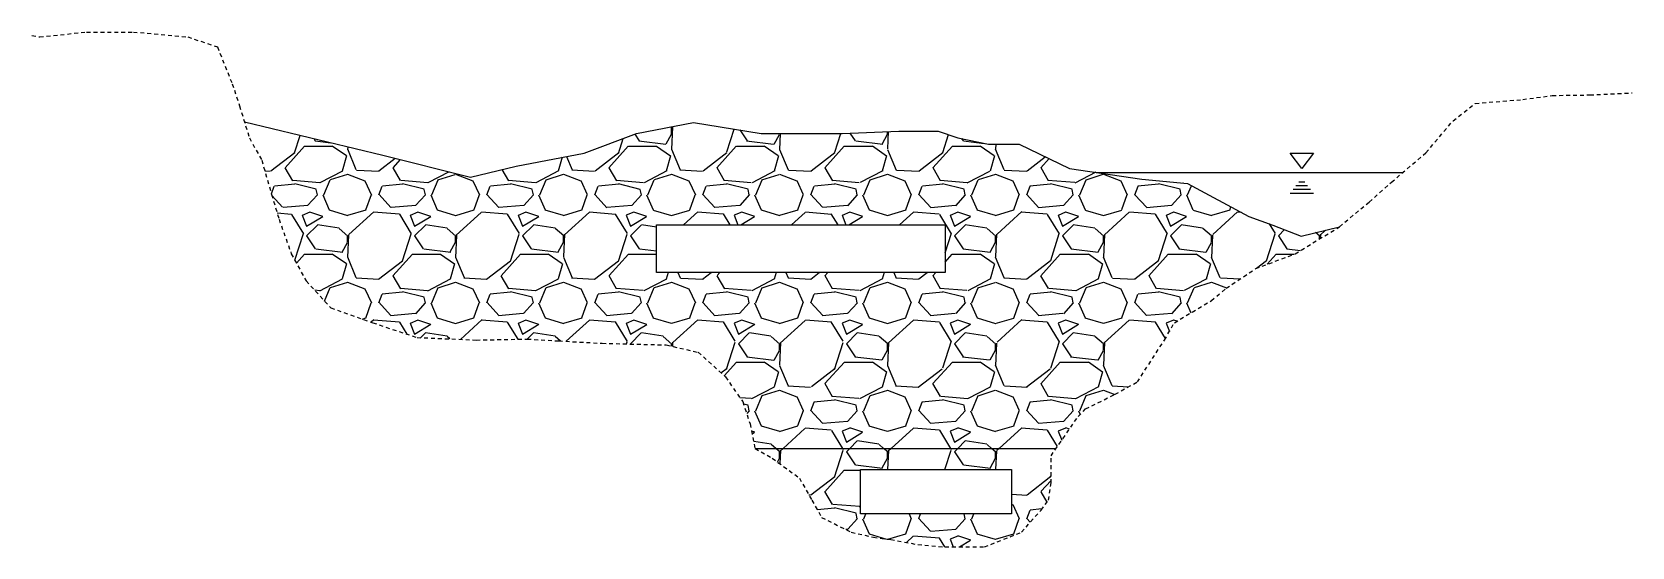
# Model space of a CAD drawing. Header units: feet. Extents: x 416.8 to 468.7, y 622.1 to 638.8.
import ezdxf

# ---------------------------------------------------------------- set-up
doc = ezdxf.new("R2010")
doc.units = ezdxf.units.FT
doc.header["$MEASUREMENT"] = 0
doc.linetypes.add('HIDDEN', pattern=[0.375, 0.25, -0.125])
doc.layers.add('Cobbles', color=3, linetype='Continuous')
doc.layers.add('water', color=5, linetype='Continuous')
doc.layers.add('text box', color=2, linetype='Continuous', plot=False)
pattern_1 = [(228.0128, (2.52, 3.5), (-27.99999381, -31.500004696), [0.470876, -46.616808]), (184.9697, (2.205, 3.15), (42.00000368, 3.499969575), [0.808038, -79.995737]), (132.5104, (1.4, 3.08), (34.999967514, -38.50003036), [0.569758, -56.406112]), (267.2737, (0.035, 2.205), (3.499986062, 70.000001032), [0.735833, -72.847453]), (292.8337, (0, 1.47), (-17.50003467, 41.99998744), [0.721542, -71.432806]), (357.2737, (0.28, 0.805), (-70.000001032, 3.499986062), [0.735833, -72.847453]), (37.6942, (1.015, 0.77), (-45.50002571, -34.999966418), [0.973101, -96.336972]), (72.2553, (1.785, 1.365), (24.50003767, 76.99998681), [0.918708, -90.952123]), (121.4296, (2.065, 2.24), (-28.00002882, 45.499982628), [0.738325, -73.094256]), (175.2364, (1.68, 2.87), (38.50000331, -3.49997036), [0.842912, -41.30267]), (222.3974, (0.84, 2.94), (-42.000025729, -38.499972287), [1.090068, -107.916813]), (138.8141, (3.5, 2.17), (-24.50001031, 20.9999906), [0.372053, -36.833454]), (171.4692, (3.22, 2.415), (45.499993997, -7.000027685), [0.70783, -70.075288]), (225, (2.52, 2.52), (-4e-16, -3.500001), [0.494974, -4.454772]), (203.1986, (2.275, 2.94), (17.49999906, 7.00000464), [0.266553, -26.388652]), (291.8014, (2.03, 2.835), (-3.4999997, 10.50000096), [0.37696, -18.471117]), (30.9638, (2.17, 2.485), (10.4999931, 7.0000087), [0.612251, -19.79608]), (161.5651, (2.695, 2.8), (7.0000015, -3.4999944), [0.442719, -10.625255]), (16.3895, (0, 2.835), (35.000007694, 10.499974484), [0.6202, -61.399957]), (70.3462, (0.595, 3.01), (-13.999983366, -38.500007475), [0.520313, -51.510928]), (293.1986, (2.695, 3.5), (-7.00000464, 17.49999906), [0.533103, -26.122103]), (343.6105, (2.905, 3.01), (-35.000007694, 10.499974484), [0.6202, -61.399957]), (339.444, (0, 0.665), (-17.50000646, 6.99998599), [0.59808, -29.305934]), (294.7751, (0.56, 0.455), (-17.49997266, 38.50001198), [0.501123, -49.61125]), (66.8014, (2.73, 0), (7.00000464, 17.49999906), [0.533103, -26.122103]), (17.354, (2.94, 0.49), (-45.500007067, -13.99998076), [0.586708, -58.083984]), (69.444, (1.015, 0), (-6.99998599, -17.50000646), [0.29904, -29.604974]), (101.3099, (2.52, 0), (-3.4999917, 14.00000263), [0.178465, -17.668101]), (165.9638, (2.485, 0.175), (10.5000019, -3.4999932), [0.721542, -13.709325]), (186.009, (1.785, 0.35), (34.99999913, 3.49999761), [0.668675, -66.19873]), (303.6901, (2.17, 2.17), (-3.5000047, 6.9999985), [0.504777, -12.114652]), (353.1572, (2.45, 1.75), (59.49999778, -7.000027993), [0.881279, -87.24647]), (60.9454, (3.325, 1.645), (-14.0000001, -24.50000135), [0.360346, -35.674359]), (90, (3.5, 1.96), (-3.5, 3.5), [0.21, -3.29]), (120.2564, (1.715, 0.455), (13.9999821, -24.500008595), [0.486234, -48.13732]), (48.0128, (1.47, 0.875), (27.99999381, 31.500004696), [0.941752, -46.145932]), (0, (2.1, 1.575), (3.5, 3.5), [0.91, -2.59]), (325.3048, (3.01, 1.575), (-34.999979906, 24.500030134), [0.553399, -54.786459]), (254.0546, (3.465, 1.26), (-3.4999996, -14.00000044), [0.509607, -24.970778]), (207.646, (3.325, 0.77), (-66.499985325, -35.000026996), [0.829727, -82.143159]), (175.4261, (2.59, 0.385), (-45.500001954, 3.499981804), [0.877796, -86.901759])]

msp = doc.modelspace()

# ---------------------------------------------------------------- hatches: boundary and pattern name
at = {"layer": 'Cobbles'}
h = msp.add_hatch(dxfattribs=at)
h.set_pattern_fill('GRAVEL', color=3, scale=3.5, style=0)
h.set_pattern_definition(pattern_1)
h.paths.add_polyline_path([(443.05, 635.513), (440.428, 635.513), (438.231, 635.867), (436.388, 635.513), (434.687, 634.876), (432.489, 634.451), (431.001, 634.097), (428.166, 634.805), (423.679, 635.884), (423.839, 635.365), (424.239, 634.646), (424.559, 633.528), (424.799, 632.729), (425.198, 631.611), (425.678, 630.732), (426.478, 629.853), (427.837, 629.374), (429.276, 628.895), (431.195, 628.815), (432.845, 628.845), (433.866, 628.786), (435.273, 628.709), (437.351, 628.655), (438.39, 628.416), (439.27, 627.617), (439.829, 626.818), (440.069, 626.099), (440.229, 625.301), (449.988, 625.301), (450.703, 626.339), (450.942, 626.579), (451.902, 627.058), (452.621, 627.457), (453.501, 628.815), (453.821, 629.374), (455.02, 630.093), (455.5, 630.492), (456.459, 631.131), (457.738, 631.611), (459.177, 632.489), (457.935, 632.185), (457.013, 632.539), (456.234, 632.823), (454.249, 633.885), (452.761, 634.026), (450.422, 634.38), (448.791, 635.159), (447.799, 635.159), (446.807, 635.372), (446.169, 635.584), (444.893, 635.584)])
h.paths.add_polyline_path([(437.032, 631.008), (437.032, 632.552), (446.39, 632.552), (446.39, 631.008)], flags=16)
at = {"layer": 'water'}
h = msp.add_hatch(dxfattribs=at)
h.set_pattern_fill('GRAVEL', color=256, scale=3.5, style=0)
h.set_pattern_definition(pattern_1)
h.paths.add_polyline_path([(440.229, 625.301), (440.789, 624.981), (441.668, 624.342), (442.068, 623.623), (442.388, 623.064), (443.347, 622.585), (444.067, 622.425), (444.626, 622.345), (445.506, 622.186), (446.385, 622.106), (447.664, 622.106), (448.864, 622.585), (449.503, 623.304), (449.743, 623.623), (449.823, 624.182), (449.823, 625.061), (449.988, 625.301)])
h.paths.add_polyline_path([(448.542, 624.616), (448.542, 623.181), (443.643, 623.181), (443.643, 624.616)], flags=16)

# ---------------------------------------------------------------- linework, layer by layer
at = {"linetype": 'HIDDEN', "ltscale": 0.5}
msp.add_lwpolyline([(416.792, 638.685), (417.043, 638.639), (418.562, 638.799), (420.081, 638.799), (421.84, 638.639), (422.8, 638.32), (423.28, 637.122), (423.519, 636.403), (423.839, 635.365), (424.239, 634.646), (424.559, 633.528), (424.799, 632.729), (425.198, 631.611), (425.678, 630.732), (426.478, 629.853), (427.837, 629.374), (429.276, 628.895), (431.195, 628.815), (432.845, 628.845), (433.866, 628.786), (435.273, 628.709), (437.351, 628.655), (438.39, 628.416), (439.27, 627.617), (439.829, 626.818), (440.069, 626.099), (440.229, 625.301), (440.789, 624.981), (441.668, 624.342), (442.068, 623.623), (442.388, 623.064), (443.347, 622.585), (444.067, 622.425), (444.626, 622.345), (445.506, 622.186), (446.385, 622.106), (447.664, 622.106), (448.864, 622.585), (449.503, 623.304), (449.743, 623.623), (449.823, 624.182), (449.823, 625.061), (450.703, 626.339), (450.942, 626.579), (451.902, 627.058), (452.621, 627.457), (453.501, 628.815), (453.821, 629.374), (455.02, 630.093), (455.5, 630.492), (456.459, 631.131), (457.738, 631.611), (459.177, 632.489), (460.137, 633.288), (460.856, 633.927), (461.976, 634.885), (462.855, 635.924), (463.575, 636.483), (465.115, 636.611), (466.07, 636.742), (467.288, 636.759), (468.655, 636.824)], dxfattribs=at)
at = {"layer": 'Cobbles', "color": 3}
msp.add_lwpolyline([(423.679, 635.884), (428.166, 634.805), (431.001, 634.097), (432.489, 634.451), (434.687, 634.876), (436.388, 635.513), (438.231, 635.867), (440.428, 635.513), (443.05, 635.513), (444.893, 635.584), (446.169, 635.584), (446.807, 635.372), (447.799, 635.159), (448.791, 635.159), (450.422, 634.38), (452.761, 634.026), (454.249, 633.885), (456.234, 632.823), (457.013, 632.539), (457.935, 632.185), (459.177, 632.489)], dxfattribs=at)
at = {"layer": 'text box'}
for points in [[(437.032, 632.552), (446.39, 632.552), (446.39, 631.008), (437.032, 631.008)], [(443.643, 624.616), (448.542, 624.616), (448.542, 623.181), (443.643, 623.181)]]:
    msp.add_lwpolyline(points, close=True, dxfattribs=at)
at = {"layer": 'water'}
for p, q in [((451.283, 634.25), (461.234, 634.25)), ((457.763, 633.824), (458.141, 633.824)), ((457.855, 633.946), (458.048, 633.946)), ((457.574, 633.575), (458.33, 633.575)), ((457.673, 633.705), (458.231, 633.705))]:
    msp.add_line(p, q, dxfattribs=at)
at = {"layer": 'water', "color": 5}
msp.add_line((440.229, 625.301), (449.988, 625.301), dxfattribs=at)
at = {"layer": 'water'}
msp.add_lwpolyline([(457.574, 634.875), (458.33, 634.875), (457.952, 634.377), (457.574, 634.875)], dxfattribs=at)

doc.saveas('drawing.dxf')
